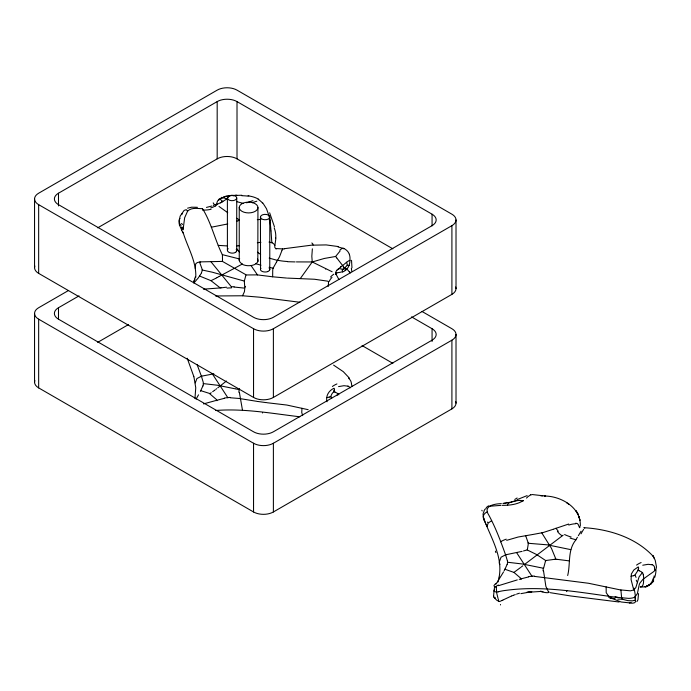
<?xml version="1.0" encoding="UTF-8"?>
<svg xmlns="http://www.w3.org/2000/svg" width="691" height="691" viewBox="0 0 691 691"><rect width="100%" height="100%" fill="white"/><g stroke="black" fill="none" stroke-linecap="round" stroke-linejoin="round"><path stroke-width="1.04" d="M34.55 382.166L34.55 313.455M34.55 267.65L34.55 198.93M236.719 250.824L236.737 197.98A4.673 2.704 0 0 0 229.723 195.639A4.673 2.704 0 0 0 229.723 200.321A4.673 2.704 0 0 0 236.737 197.98M257.942 207.525A9.354 5.398 0 0 1 243.914 212.197A9.354 5.398 0 0 1 243.914 202.852A9.354 5.398 0 0 1 257.942 207.525L257.812 261.509M269.775 269.723L269.792 217.069A4.673 2.704 0 0 0 262.779 214.728A4.673 2.704 0 0 0 262.779 219.401A4.673 2.704 0 0 0 269.792 217.069M328.45 283.655L328.182 286.489M456.017 334.453L456.017 403.164M456.017 219.928L456.017 288.639M496.293 587.505L496.751 593.232L498.107 598.682M638.536 593.595L637.94 599.814L636.886 601.628M195.769 277.35C196.555 261.207 187.296 246.877 182.968 231.995M286.635 278.058L272.651 276.797L272.712 271.157A49.959 25.947 -1.5 0 1 273.005 268.229M282.593 249.157L282.006 250.306M179.53 224.877L179.479 219.22L180.178 216.093L184.082 210.427L186.294 209.649L187.572 211.213L184.644 217.769L183.15 229.092M275.813 238.032L275.769 238.827A98.666 56.964 0 0 1 275.649 240.079L274.837 245.668A18.26 10.546 0 0 0 274.88 247.533L276.132 249.097M493.581 596.065L494.022 591.263M216.784 204.294L214.538 204.648L213.493 205.607M494.03 591.107L494.618 586.555M567.682 575.534C570.585 563.761 567.501 550.295 575.638 540.198M654.092 575.948L654.04 576.726M334.47 389.836A10.417 5.148 -25.6 0 0 334.073 388.282C328.812 390.363 325.435 396.193 327.033 401.765M246.341 274.975L222.442 261.405L222.459 260.36M638.639 568.451A10.417 5.148 -25.6 0 0 638.251 566.896L633.82 569.989L631.367 573.988L631.09 579.637L633.725 589.941L630.503 590.84L620.112 589.864L588.542 583.273L534.324 576.372M245.961 274.983L244.32 281.064L244.752 287.361M222.502 259.989L222.424 255.16A31.432 18.432 5.4 0 0 222.321 254.634C214.936 239.924 211.489 223.392 202.886 209.261M312.367 248.838L311.822 256.257L312.254 261.958L300.291 278.568M301.976 408.26L301.742 412.51L302.684 415.628M334.168 389.992L333.986 390.916M606.145 586.875L606.206 592.688L608.901 596.618M638.337 568.607L638.182 569.444M239.561 388.67L239.423 389.672L235.666 388.912M333.822 391.745L334.038 390.709M639.253 570.438L637.974 570.438L638.13 569.704M653.816 578.721L652.459 582.263L649.462 584.845L650.87 583.472M194.957 398.474L195.752 387.737L193.938 376.889M499.127 577.089C502.901 557.024 491.431 538.557 484.495 520.556M499.101 577.21L497.995 581.977M637.257 582.807L639.08 576.864L642.509 572.442L643.338 574.67M637.223 582.962L635.841 587.583L633.725 589.941M483.674 517.205L483.484 517.758M523.51 550.952L527.164 549.915L527.423 549.129M527.449 549.043L528.235 544.24A26.37 15.893 -17.5 0 0 528.174 543.273A27.269 16.463 -17 0 0 528.149 542.651M330.764 396.513C331.49 394.639 332.63 391.469 335.083 391.823M499.455 561.558L501.07 557.188L505.587 554.838L507.393 560.824M195.294 382.909L196.9 378.573L201.409 376.224L203.223 382.209A23.252 14.58 -11.2 0 1 203.361 383.609L217.242 385.207L235.173 388.808M499.489 561.438L499.23 563.182L499.973 564.279M194.517 279.803L195.277 276.953M313.014 245.158L326.195 244.916L338.365 246.566M202.912 385.906L200.39 391.417M507.082 564.521L504.793 569.6M653.608 577.581L651.717 582.453M545.406 561.42L545.942 560.505M181.828 214.573L182.165 213.64M281.911 250.591L279.458 256.862L276.573 261.993M345.327 270.38C349.525 267.65 350.173 262.278 349.991 257.708A37.478 21.266 -6.6 0 0 349.266 254.193M545.372 561.524L543.592 568.287L522.681 564.029L507.462 562.232M193.592 282.507L194.793 279.095L193.748 281.712M483.873 511.141L484.987 509.181M282.42 249.097L282.446 249.036A44.189 32.183 -19.1 0 0 284.234 248.924M201.556 272.885L198.222 277.989L193.826 283.051M646.767 585.959L646.638 586.409M215.575 295.964L242.541 295.774L244.415 291.74L244.813 288.156L234.068 287.033M504.56 570.032L504.093 570.904M503.514 571.975L496.604 583.213M198.524 394.837L196.063 399.139M282.507 248.907L276.365 248.57M578.358 535.698L581.071 531.224M577.417 537.27L575.724 540.051M650.922 583.895L649.419 584.888M276.409 262.235L273.36 267.719A34.731 18.001 -1.9 0 0 273.221 268.238M651.311 582.884L651.276 582.306M296.43 261.906L312.254 261.958L324.278 258.469L335.619 256.465L340.119 250.963M495.922 584.12L496.527 583.308M337.001 270.198L341.017 266.743L340.611 267.046M336.621 395.623L338.34 393.827L338.823 394.846M187.572 211.213C191.416 207.188 197.453 208.647 202.403 208.665M508.265 503.549L509.224 502.763M343.703 269.006L347.184 265.37L349.145 265.379M344.973 268.022L345.655 268.428M527.993 496.682L530.757 494.721M527.509 497.131L526.473 498.09M637.974 570.438L634.96 575.033L636.057 577.408M344.455 264.031L346.709 262.183M343.842 264.541L341.224 266.596M226.423 381.026L217.777 387.85M524.348 564.599L563.182 535.162M522.793 565.817L521.204 567.043M216.672 388.696L215.998 389.214M520.504 567.57L513.94 572.398L505.492 569.453M215.186 389.819L214.72 390.173M214.409 390.406L212.647 391.711M649.091 585.165L648.503 585.545M256.162 263.582L255.972 263.72A9.354 4.967 0.1 0 1 251.014 265.569L250.954 265.448M211.247 392.721L210.297 393.404M210.029 393.594L201.314 390.838M223.625 200.977L227.719 198.36M223.219 201.254L220.515 202.947M634.908 596.981L637.378 593.638L639.184 584.862A31.069 17.94 0 0 1 640.03 582.91L643.071 579.205L649.065 574.869M649.471 574.601L653.073 572.062A23.917 13.811 0 0 0 655.059 570.3A12.887 7.437 0 0 0 656.441 566.68L655.854 563.718A32.468 18.743 0 0 1 655.733 563.061L655.327 560.729A17.474 10.089 0 0 0 653.617 557.715M523.303 500.586C517.118 504.62 509.483 505.371 502.271 505.363M631.168 602.31L630.52 602.647M501.346 503.627C494.177 503.86 482.62 505.933 488.839 515.166C495.732 527.82 500.707 541.321 505.587 554.838M648.408 585.597L647.856 585.925M220.965 198.265L226.121 196.097L229.775 195.994M220.818 198.49L221.465 198.127M58.493 205.935L58.493 193.212L217.181 101.594A14.027 8.102 0 0 1 237.013 101.594L432.065 214.201L432.065 225.871M97.699 227.831L217.181 158.852A14.027 8.102 0 0 1 237.013 158.852L392.868 248.838M68.564 290.462L38.661 307.728A14.027 8.102 0 0 0 38.661 319.182L38.661 387.893L253.545 511.962A14.027 8.102 0 0 0 273.386 511.962L451.905 408.891A14.027 8.102 0 0 0 455.715 401.506M58.493 319.397L58.493 307.728L79.033 295.878M97.699 342.356L128.5 324.571M38.661 204.657L253.545 328.726A14.027 8.102 0 0 0 273.386 328.726L451.905 225.655A14.027 8.102 0 0 0 451.905 214.201L237.013 90.141A14.027 8.102 0 0 0 217.181 90.141L38.661 193.212A14.027 8.102 0 0 0 38.661 204.657L38.661 273.377L253.545 397.437A14.027 8.102 0 0 0 273.386 397.437L451.905 294.366A14.027 8.102 0 0 0 455.715 286.981M38.661 319.182L253.545 443.251A14.027 8.102 0 0 0 273.386 443.251L451.905 340.179A14.027 8.102 0 0 0 451.905 328.726L422.011 311.468M503.134 599.926L511.452 596.039M502.858 600.082L501.977 600.565M219.202 276.435L234.24 268.384M218.814 276.65L217.544 277.35M242.161 264.117L235.251 267.849M217.199 277.532L216.706 277.799M260.637 254.435L257.493 252.206M216.378 277.981L215.592 278.395M498.591 585.657L517.265 579.913M215.281 278.559L211.005 280.676L199.639 276.063M221.759 197.98L222.856 197.471M634.96 597.473L635.271 600.09L632.481 600.85L627.722 600.626L622.202 599.175L617.737 599.149M542.988 591.703C534.238 589.82 549.526 594.545 548.974 591.867M330.229 396.746L330.695 396.539M633.397 575.793L634.874 575.154M329.253 397.17L330.125 396.798M491.586 520.738L488.243 523.009L487.077 526.084M239.423 220.248L236.711 221.267M223.348 197.272L224.895 196.728M517.231 499.567L527.138 495.628M511.729 595.936L513.482 595.271M516.505 500.31L515.65 500.63M553.275 529.254L542.988 532.588L532.735 534.506M568.65 524.046L553.69 529.099M506.702 540.327L518.172 537.019L532.225 534.584M513.776 595.158L515.305 594.606M246.652 202.826L252.975 200.64M233.117 195.89L234.664 195.432A8.577 5.761 -52 0 1 236.883 195.242M516.557 594.165L517.196 593.949M488.865 506.304L500.949 505.371M515.011 500.845L513.517 501.32M211.964 206.013L206.462 207.412M517.835 593.733L519.459 593.198M187.555 208.181L191.623 207.196L197.436 207.3M583.886 527.743L584.12 527.699A5.701 1.667 -79.3 0 1 584.681 528.062L584.75 528.226M225.352 196.589L231.692 195.518L241.807 195.251M521.403 578.756L519.252 579.369M521.567 578.712L528.563 576.925M522.111 551.358L505.985 554.735M203.482 403.907L214.409 400.935M215.074 400.754L224.394 398.31M338.564 386.606L343.963 385.699L347.927 386.165M642.742 565.221L648.132 564.314L652.097 564.78M512.351 501.657L510.951 502.012M527.164 549.915L536.752 554.623L545.7 560.556M227.754 223.944L211.351 227.218M343.41 248.561L343.937 248.492M213.864 373.831L201.815 376.12M615.431 597.197C579.619 592.317 543.402 585.493 507.168 590.209A69.29 40 0 0 0 504.957 590.485A38.826 22.414 0 0 0 499.636 591.436L498.721 591.66M496.579 592.049A5.087 2.937 0 0 0 497.969 591.816L498.582 591.686M498.444 591.721L499.032 591.582M509.656 502.305L507.66 502.702M520.859 593.647L531.811 591.686L526.775 592.368L540.258 591.479M546.037 560.487L554.398 559.347M629.7 602.889L621.166 601.991L611.112 598.138M505.484 503.065L503.091 503.402M257.337 242.731L260.922 242.273M347.331 265.37L346.873 263.09M221.44 287.819L226.518 287.18M221.111 287.871L203.422 289.175M517.671 500.552L520.185 500.327M284.243 248.708L313.066 244.968M517.55 500.569L509.224 502.625M239.535 245.685L236.711 245.944M200.615 261.88L222.442 261.405M258.123 199.319L258.754 199.319A20.635 13.215 1.1 0 0 248.777 195.959M257.311 219.626L260.982 219.436M215.756 410.489C243.966 408.269 271.952 413.494 299.842 416.785M336.033 273.144L335.463 273.161A12.637 10.028 12.4 0 1 336.914 270.146M247.102 274.958L256.594 274.888A31.432 16.143 -0.9 0 1 257.484 274.906L272.651 276.797M532.208 494.54L545.605 496.052L544.586 496C561.057 496.129 581.071 507.444 580.336 525.886M528.2 543.273L547.479 544.845L570.826 549.647M506.218 502.452L509.077 502.616M230.155 397.757L239.043 398.457L256.931 401.341M295.143 261.915L287.482 261.708M203.448 383.617L203.284 383.617A21.81 13.794 -8.8 0 1 203.016 385.915M556.972 559.313L569.531 560.928M227.598 245.944L218.235 245.383M287.465 278.102L314.448 279.242L327.318 281.107A21.058 18.951 49.9 0 1 328.519 281.513L328.45 283.517M242.541 295.774L259.652 297.199L299.868 302.252M629.32 602.949C631.609 603.459 636.921 603.545 635.279 600.142M584.223 527.708C609.436 529.254 636.178 537.736 653.539 556.704M267.037 402.723L286.843 405.047L308.169 409.677M266.363 402.654L257.613 401.445M269.024 242.083L271.952 242.774A6.573 5.735 -16.6 0 1 274.413 244.657A7.428 6.478 -15.8 0 1 274.863 245.4M541.355 495.697L540.457 495.577L542.737 495.879M248.086 195.717L248.812 195.829M619.127 602.016L570.783 595.979L550.209 592.679M615.629 597.223L628.646 598.371A12.861 7.428 0 0 0 632.196 598.017A7.135 4.12 0 0 0 634.934 596.998M575.758 523.191L576.717 523.433M615.145 598.76L610.516 597.784M548.775 592.455L545.864 586.348L543.532 570.913M222.312 254.634L239.492 258.961A9.346 5.416 5.2 0 1 239.656 258.607M277.566 260.421L269.17 258.114M273.195 268.238L269.075 267.305M244.32 281.064L212.275 272.194L202.126 269.991A24.081 13.734 8.6 0 0 201.867 268.479L199.5 262.001L197.185 262.64L195.657 263.91L195.285 268.488M575.897 539.766L570.084 538.108M269.179 219.85L269.982 220.274L271.019 230.785M236.642 201.599L243.552 203.491M260.965 265.189L256.136 263.815M227.719 199.155L223.936 197.92M332.146 271.77L312.254 261.958M338.884 269.136L338.288 268.859M345.69 268.445L346.804 269.11M239.431 219.919L236.598 218.287M411.534 316.875L432.065 328.726L432.065 341.449M362.075 345.578L392.868 363.354M211.005 280.676L220.282 287.974M209.77 393.784L216.646 399.692M513.94 572.398L520.824 578.307M333.606 365.124L343.297 371.663L349.491 378.219M566.611 502.754L569.056 504.37M227.719 212.673L219.004 206.445M222.277 201.884L221.69 201.47M347.564 269.723L349.465 272.116M343.885 267.167L336.888 258.106M348.506 378.167L349.43 379.1A17.474 10.089 0 0 1 351.166 382.114L351.434 383.548M179.686 223.711L181.059 225.465M558.311 531.31L555.961 528.252M262.822 202.955L266.484 208.717L269.058 215.92M239.475 252.103L236.616 248.57M335.463 273.161L338.927 279.544M251.04 265.56L257.475 274.932M335.74 256.611L336.154 257.147M336.405 257.467L336.776 257.959M211.031 261.846L231.476 286.929M622.202 599.175L621.762 598.294A7.964 4.863 -77.7 0 1 621.745 597.94M653.669 556.937L652.84 555.581L654.368 558.078M516.695 552.757L532.096 576.458M212.526 374.142L227.926 397.843M541.787 532.882L551.444 548.317L555.961 559.304M486.015 524.201L487.25 526.611M331.663 398.37L330.79 396.582M485.212 522.638L484.521 520.608M182.925 232.936L179.435 224.946A7.964 6.02 -65.5 0 0 179.427 225.231M525.618 535.577L528.131 542.66M484.408 520.876L483.605 518.138L484.356 520.755M269.654 212.793L274.465 226.838M242.489 410.247L239.354 392.298M201.409 376.224L197.039 364.451M342.598 271.848L342.209 270.069M183.098 229.818L181.863 226.89A16.619 3.749 -89 0 0 181.483 230.293M483.899 519.027L483.683 518.604M654.714 567.536L654.515 567.017A6.841 5.217 -40.7 0 0 652.157 564.685M187.201 358.223L193.886 376.707M495.378 551.107L495.896 552.627M621.624 597.922L620.907 590.01M498.332 599.425L498.522 600.056M483.38 517.334L483.069 514.32A12.861 7.428 0 0 1 483.691 512.273A7.135 4.12 0 0 1 484.046 511.85M179.245 224.255L178.917 221.172A12.861 7.428 0 0 1 179.539 219.125A7.135 4.12 0 0 1 179.997 218.581M269.153 216.309L269.948 220.066M351.857 271.2L351.702 270.561A32.468 18.743 0 0 1 351.581 269.913L351.52 269.464M352.03 386.58L351.684 385.103A32.468 18.743 0 0 1 351.564 384.446L351.494 383.997M346.727 262.26L346.727 262.26A13.647 6.418 -66.9 0 1 349.974 260.343M351.356 268.341L351.46 269.015M579.559 527.717L578.142 524.322A5.701 4.284 -30.4 0 0 576.717 523.441M493.624 597.188L493.573 596.678M351.529 260.326L351.961 267.806M643.589 576.467C643.468 579.904 644.513 587.005 640.194 587.013A13.613 7.42 1.8 0 0 647.087 586.279M271.045 231.165L271.736 241.487A44.189 32.304 -18.9 0 0 271.978 242.766M260.438 217.069L260.559 268.963M239.233 207.525L239.25 260.455M227.382 197.98L227.408 249.866M451.905 225.655L451.905 294.366M451.905 340.179L451.905 408.891M273.386 328.726L273.386 397.437M273.386 443.251L273.386 511.962M253.545 328.726L253.545 397.437M253.545 443.251L253.545 511.962M237.013 101.594L237.013 158.852M217.181 101.594L217.181 158.852M520.219 500.63A10.417 8.758 5.2 0 1 523.242 500.854M517.127 497.978A28.832 7.256 -25.3 0 1 514.76 499.438M530.74 494.791A6.841 2.203 -73.1 0 1 531.405 494.937M494.998 586.486A1.65 0.518 36.2 0 1 496.518 587.402M496.57 592.006A2.488 1.434 0 0 1 494.1 590.58A5.087 2.937 0 0 1 494.428 589.777M636.558 565.1A28.832 24.047 32.9 0 1 641.11 562.56M639.166 570.947A4.751 3.775 11.3 0 1 642.25 572.589M643.243 574.679A22.958 18.45 7.6 0 1 643.528 576.467M654.437 567.7A11.281 7.834 -54.7 0 1 654.576 570.42M656.009 569.859A20.799 12.965 -62.7 0 1 654.619 577.659M581.062 533.798A21.335 4.828 -72.5 0 1 583.636 529.418M568.805 525.048A21.853 16.558 -32 0 1 575.629 523.761M571.172 537.037A26.811 11.989 7.6 0 1 564.582 534.54M561.904 535.672A26.811 14.174 3.9 0 1 557.43 531.448M520.703 578.816A20.013 9.147 66.8 0 1 521.1 579.308M504.845 569.134A20.013 13.492 52.6 0 1 505.423 569.194M493.875 585.942A4.301 2.859 -78.1 0 1 495.87 583.67M495.689 587.03A4.301 3.515 -52.2 0 1 498.6 585.078M485.782 508.87A7.8 6.02 22.1 0 1 488.546 505.907M503.212 503.635A6.97 4.103 21.7 0 1 506.486 503.264M505.527 554.735A20.186 15.746 12.6 0 1 505.933 554.623M507.194 564.53A21.81 13.794 -8.8 0 0 507.514 562.232A23.252 14.58 -11.2 0 0 507.419 560.824M633.889 588.119A7.8 1.365 80.3 0 1 635.366 598.423M636.247 580.224A6.97 0.605 66.6 0 1 636.869 581.632M532.087 576.147A23.252 16.714 -5.9 0 1 534.35 576.069M528.503 576.717A21.81 15.038 -5.6 0 1 532.087 576.234M500.414 541.813A31.579 28.115 -11.2 0 1 506.253 539.161M566.672 591.608A31.579 0.441 -80.1 0 1 566.836 590.675M507.609 505.199A4.509 3.118 14.7 0 1 508.205 503.523M483.406 518.319A7.195 5.735 -0.7 0 1 487.19 511.945M483.596 518.621A7.964 4.051 -43.8 0 1 483.579 518.414M543.048 570.861A32.555 23.978 9.9 0 1 543.376 568.244M555.953 559.425A27.269 20.462 -4.6 0 1 556.955 559.434M554.398 559.252A26.37 19.918 -4.6 0 1 555.97 559.209M633.224 575.689A4.509 1.848 -10.1 0 1 630.926 576.251M579.732 526.361A67.951 39.232 0 0 1 579.87 527.561M653.703 580.898A4.967 4.526 13.1 0 1 651.397 582.954M649.117 585.078A5.01 3.61 -29.7 0 1 648.668 584.862M651.863 582.522A15.504 15.427 28.3 0 1 651.121 583.947M649.385 584.785A12.118 6.254 1.7 0 1 646.681 585.89M645.955 587.212A6.642 5.165 -2.3 0 1 644.599 586.633M647.812 586.028A8.007 5.424 26.2 0 1 646.741 586.478M611.034 598.225A20.73 16.86 -8.3 0 1 610.438 597.862M610.144 598.199A16.619 14.33 -22.6 0 1 608.546 596.929M617.331 597.24A26.517 14.891 19.3 0 1 615.016 596.825M482.163 510.951A26.517 1.106 65.5 0 1 481.852 510.286M498.747 601.049A6.4 3.801 70.6 0 1 494.851 597.94M494.756 598.052A4.673 1.555 -52.6 0 1 495.058 597.352M501.839 600.41A4.673 4.5 12.3 0 1 498.833 601.455M487.76 522.025A16.619 1.52 -78 0 1 487.604 522.508M495.006 598.561A4.345 2.038 34.1 0 1 494.229 597.387M493.806 596.713A15.884 10.002 19.9 0 1 493.763 596.1M499.498 601.533A4.345 0.941 55.6 0 1 498.885 601.317M500.465 604.495A15.884 1.287 69.9 0 1 500.526 604.945M201.357 376.12A20.186 15.746 12.6 0 1 201.755 376.016M332.388 386.485A28.832 24.047 32.9 0 1 336.94 383.946M334.997 392.333A4.751 3.775 11.3 0 1 338.08 393.974M329.046 397.075A4.509 1.848 -10.1 0 1 326.757 397.636M262.502 412.993A31.579 0.441 -80.1 0 1 262.571 412.562M238.87 392.246A32.555 23.978 9.9 0 1 239.207 389.629M200.666 390.519A20.013 13.492 52.6 0 1 201.254 390.579M216.533 400.201A20.013 9.147 66.8 0 1 216.922 400.694M227.909 397.532A23.252 16.714 -5.9 0 1 230.181 397.455M224.333 398.111A21.81 15.038 -5.6 0 1 227.909 397.619M347.988 386.07A6.841 5.217 -40.7 0 1 350.069 387.927M38.661 387.893A14.027 8.102 0 0 1 34.844 380.508M58.493 307.728A14.027 8.102 0 0 0 58.493 319.182L253.545 431.797A14.027 8.102 0 0 0 273.386 431.797L432.065 340.179A14.027 8.102 0 0 0 432.065 328.726M287.542 261.518A66.371 50.02 -17.4 0 1 277.644 260.274M311.788 242.999A29.1 4.897 83.4 0 1 312.945 244.148M325.591 269.067A18.07 1.537 20.8 0 1 325.703 269.084M335.472 274.267A11.609 2.539 -25.1 0 1 336.845 273.489M227.011 288.104A21.214 8.586 -0.6 0 1 231.468 287.879M231.485 286.739A24.081 11.756 0.1 0 1 234.119 286.843M245.4 286.342A17.128 6.444 -70.6 0 1 245.53 287.111M199.526 262.148A17.128 16.567 27.1 0 1 200.632 262.036M338.029 246.981A25.558 14.407 -5.6 0 1 343.574 248.743M343.954 248.484A20.635 11.617 -5.5 0 1 349.093 253.787M182.934 228.738A20.73 1.417 -87.2 0 1 182.994 227.883M181.5 223.487A26.517 10.719 -83.8 0 1 182.51 224.515M339.756 250.177A21.516 13.656 78.7 0 1 343.28 248.043M216.853 204.7A11.609 9.596 36.2 0 1 215.506 206.039M220.291 202.809A12.637 5.537 -19.8 0 1 216.68 204.415M214.219 204.372A18.07 3.239 28.4 0 1 213.234 202.86M216.862 204.286A13.613 8.154 -2.8 0 1 218.209 200.165M218.615 200.278A12.118 7.23 -5.2 0 1 220.904 198.55M218.477 200.252A1.831 1.434 6.5 0 1 219.47 198.93M215.367 205.883A15.634 11.885 12 0 1 210.712 207.896M211.109 209.252A23.114 16.895 9.5 0 1 202.454 210.038M202.385 208.734A21.058 9.268 -87.2 0 1 202.86 209.338M344.878 269.784A15.504 6.374 2.9 0 1 345.759 270.241M349.681 271.839A20.799 11.35 -56.1 0 1 350.441 272.85M223.184 198.041A5.01 1.218 14.3 0 1 221.707 197.315M344.239 267.953A5.01 1.65 21.3 0 1 343.375 267.054M329.279 281.41A23.114 10.831 -13.6 0 1 331.982 277.411M227.192 196.797A4.967 2.833 38.4 0 1 228.548 197.324M330.574 277.056A15.634 6.927 -16.5 0 1 333.77 274.232M342.46 271.701A13.613 8.283 -1.9 0 1 336.042 272.738M345.396 270.414A12.118 7.696 -1.9 0 1 342.684 271.952M202.238 270A21.214 12.144 7.4 0 1 201.392 272.729M258.443 199.509A25.558 16.377 1.1 0 1 262.502 203.068M241.807 195.717A37.478 24.453 0.7 0 1 247.974 196.14M252.37 202.713A21.516 7.221 -27.2 0 1 256.853 201.211M222.407 200.969A6.642 3.55 18.8 0 1 220.317 199.267M219.911 199.017A8.007 6.418 16.8 0 1 220.913 198.222M342.796 269.214A6.642 2.211 1.6 0 1 340.084 268.687M343.401 269.049A8.007 3.17 -20.7 0 1 342.339 269.749M274.197 227.9A67.951 39.232 0 0 1 275.744 238.032M242.118 263.927A9.346 5.355 3.1 0 1 239.414 258.944M250.988 265.534A9.346 5.407 0 0 1 242.057 264.178M257.769 261.543A9.38 4.915 0.5 0 1 256.093 263.539M257.458 258.97A9.337 4.967 2.5 0 1 257.864 261.215M235.311 252.491A4.682 2.747 3.6 0 1 229.049 252.37A4.682 2.747 3.6 0 1 228.194 248.674M235.657 252.301A4.682 2.66 3.7 0 1 235.363 252.474M236.227 249.365A4.664 2.66 3.9 0 1 235.614 252.284M267.711 271.615A4.682 2.505 0.9 0 1 262.053 271.356A4.682 2.505 0.9 0 1 260.913 268.367M269.214 268.298A4.69 2.444 -0.8 0 1 267.65 271.546M38.661 273.377A14.027 8.102 0 0 1 34.844 265.992M58.493 193.212A14.027 8.102 0 0 0 58.493 204.657L253.545 317.273A14.027 8.102 0 0 0 273.386 317.273L432.065 225.655A14.027 8.102 0 0 0 432.065 214.201M578.168 514.389L576.113 510.891L578.168 514.389M579.879 520.254L578.972 516.393L579.879 520.254"/></g></svg>
